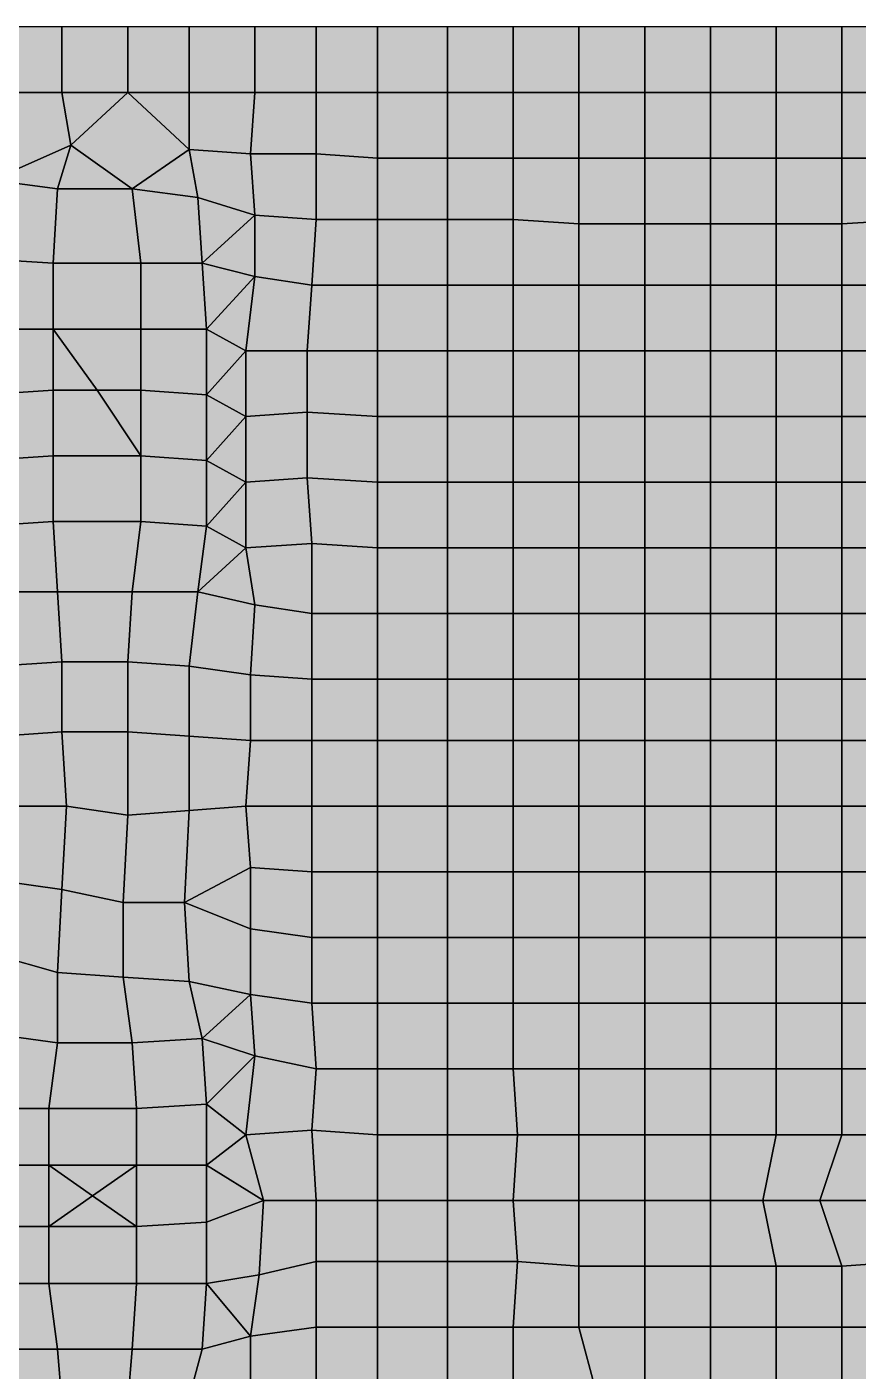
# Model space of a CAD drawing. Header units: metres. Extents: x -7480 to 79269, y -9100 to 45880.
# Drawn here: x -320 to 3474, y 38440 to 44580 of the extents above; entities that cross this region are included whole.
import ezdxf

# ---------------------------------------------------------------- set-up
doc = ezdxf.new("R2010")
doc.units = ezdxf.units.M
for name, color, linetype in [('COLOR_1', 1, 'Continuous'), ('COLOR_181', 181, 'Continuous'), ('COLOR_3', 3, 'Continuous')]:
    doc.layers.add(name, color=color, linetype=linetype)

msp = doc.modelspace()

# ---------------------------------------------------------------- hatches: boundary and pattern name
at = {"layer": 'COLOR_1'}
for points in [[(-520, 39640), (-220, 39640), (-180, 39940), (-480, 39980)], [(-220, 39640), (180, 39640), (160, 39940), (-180, 39940)], [(160, 39940), (180, 39640), (500, 39660), (480, 39960)], [(480, 39960), (500, 39660), (720, 39880)], [(-520, 39380), (-220, 39380), (-220, 39640), (-520, 39640)], [(500, 38840), (740, 38880), (760, 39220), (500, 39120)], [(740, 38880), (1000, 38940), (1000, 39220), (760, 39220)], [(1000, 38940), (1280, 38940), (1280, 39220), (1000, 39220)], [(180, 38840), (500, 38840), (500, 39120), (180, 39100)], [(700, 38600), (1000, 38640), (1000, 38940), (740, 38880)], [(1000, 38640), (1280, 38640), (1280, 38940), (1000, 38940)], [(500, 38840), (700, 38600), (740, 38880)], [(-520, 38840), (-500, 38540), (-180, 38540), (-220, 38840)], [(-220, 38840), (-180, 38540), (160, 38540), (180, 38840)], [(480, 38540), (700, 38600), (500, 38840)], [(700, 38320), (1000, 38340), (1000, 38640), (700, 38600)], [(1000, 38340), (1280, 38340), (1280, 38640), (1000, 38640)], [(420, 38320), (700, 38320), (700, 38600), (480, 38540)], [(-500, 38540), (-440, 38320), (-160, 38300), (-180, 38540)], [(-180, 38540), (-160, 38300), (140, 38300), (160, 38540)], [(140, 38300), (420, 38320), (480, 38540), (160, 38540)]]:
    msp.add_hatch(color=256, dxfattribs=at).paths.add_polyline_path(points)
at = {"layer": 'COLOR_181'}
for points in [[(-440, 44280), (-160, 44280), (-160, 44580), (-440, 44580)], [(-160, 44280), (140, 44280), (140, 44580), (-160, 44580)], [(140, 44280), (420, 44280), (420, 44580), (140, 44580)], [(420, 44280), (720, 44280), (720, 44580), (420, 44580)], [(720, 44280), (1000, 44280), (1000, 44580), (720, 44580)], [(1000, 44280), (1280, 44280), (1280, 44580), (1000, 44580)], [(1280, 44280), (1600, 44280), (1600, 44580), (1280, 44580)], [(1600, 44280), (1900, 44280), (1900, 44580), (1600, 44580)], [(1900, 44280), (2200, 44280), (2200, 44580), (1900, 44580)], [(2200, 44280), (2500, 44280), (2500, 44580), (2200, 44580)], [(2500, 44280), (2800, 44280), (2800, 44580), (2500, 44580)], [(2800, 44280), (3100, 44280), (3100, 44580), (2800, 44580)], [(3100, 44280), (3400, 44280), (3400, 44580), (3100, 44580)], [(3400, 44280), (3700, 44280), (3700, 44580), (3400, 44580)], [(-480, 43880), (-120, 44040), (-160, 44280), (-440, 44280)], [(-160, 44280), (-120, 44040), (140, 44280)], [(-120, 44040), (160, 43840), (420, 44020), (140, 44280)], [(140, 44280), (420, 44020), (420, 44280)], [(420, 44020), (700, 44000), (720, 44280), (420, 44280)], [(700, 44000), (1000, 44000), (1000, 44280), (720, 44280)], [(1000, 44000), (1280, 43980), (1280, 44280), (1000, 44280)], [(1280, 43980), (1600, 43980), (1600, 44280), (1280, 44280)], [(1600, 43980), (1900, 43980), (1900, 44280), (1600, 44280)], [(1900, 43980), (2200, 43980), (2200, 44280), (1900, 44280)], [(2200, 43980), (2500, 43980), (2500, 44280), (2200, 44280)], [(2500, 43980), (2800, 43980), (2800, 44280), (2500, 44280)], [(2800, 43980), (3100, 43980), (3100, 44280), (2800, 44280)], [(3100, 43980), (3400, 43980), (3400, 44280), (3100, 44280)], [(3400, 43980), (3700, 43980), (3700, 44280), (3400, 44280)], [(-480, 43880), (-180, 43840), (-120, 44040)], [(-180, 43840), (160, 43840), (-120, 44040)], [(160, 43840), (460, 43800), (420, 44020)], [(420, 44020), (460, 43800), (720, 43720), (700, 44000)], [(700, 44000), (720, 43720), (1000, 43700), (1000, 44000)], [(1000, 43700), (1280, 43700), (1280, 43980), (1000, 44000)], [(1280, 43700), (1600, 43700), (1600, 43980), (1280, 43980)], [(1600, 43700), (1900, 43700), (1900, 43980), (1600, 43980)], [(1900, 43700), (2200, 43680), (2200, 43980), (1900, 43980)], [(2200, 43680), (2500, 43680), (2500, 43980), (2200, 43980)], [(2500, 43680), (2800, 43680), (2800, 43980), (2500, 43980)], [(2800, 43680), (3100, 43680), (3100, 43980), (2800, 43980)], [(3100, 43680), (3400, 43680), (3400, 43980), (3100, 43980)], [(3400, 43680), (3720, 43700), (3700, 43980), (3400, 43980)], [(-520, 43520), (-200, 43500), (-180, 43840), (-480, 43880)], [(-200, 43500), (200, 43500), (160, 43840), (-180, 43840)], [(160, 43840), (200, 43500), (480, 43500), (460, 43800)], [(460, 43800), (480, 43500), (720, 43720)], [(480, 43500), (720, 43440), (720, 43720)], [(720, 43440), (980, 43400), (1000, 43700), (720, 43720)], [(980, 43400), (1280, 43400), (1280, 43700), (1000, 43700)], [(1280, 43400), (1600, 43400), (1600, 43700), (1280, 43700)], [(1600, 43400), (1900, 43400), (1900, 43700), (1600, 43700)], [(1900, 43400), (2200, 43400), (2200, 43680), (1900, 43700)], [(2200, 43400), (2500, 43400), (2500, 43680), (2200, 43680)], [(2500, 43400), (2800, 43400), (2800, 43680), (2500, 43680)], [(2800, 43400), (3100, 43400), (3100, 43680), (2800, 43680)], [(3100, 43400), (3400, 43400), (3400, 43680), (3100, 43680)], [(3400, 43400), (3700, 43400), (3720, 43700), (3400, 43680)], [(-520, 43200), (-200, 43200), (-200, 43500), (-520, 43520)], [(-200, 43200), (200, 43200), (200, 43500), (-200, 43500)], [(200, 43200), (500, 43200), (480, 43500), (200, 43500)], [(480, 43500), (500, 43200), (720, 43440)], [(500, 43200), (680, 43100), (720, 43440)], [(680, 43100), (960, 43100), (980, 43400), (720, 43440)], [(960, 43100), (1280, 43100), (1280, 43400), (980, 43400)], [(1280, 43100), (1600, 43100), (1600, 43400), (1280, 43400)], [(1600, 43100), (1900, 43100), (1900, 43400), (1600, 43400)], [(1900, 43100), (2200, 43100), (2200, 43400), (1900, 43400)], [(2200, 43100), (2500, 43100), (2500, 43400), (2200, 43400)], [(2500, 43100), (2800, 43100), (2800, 43400), (2500, 43400)], [(2800, 43100), (3100, 43100), (3100, 43400), (2800, 43400)], [(3100, 43100), (3400, 43100), (3400, 43400), (3100, 43400)], [(3400, 43100), (3700, 43100), (3700, 43400), (3400, 43400)], [(-520, 42900), (-200, 42920), (-200, 43200), (-520, 43200)], [(-200, 43200), (0, 42920), (200, 42920), (200, 43200)], [(-200, 42920), (0, 42920), (-200, 43200)], [(200, 42920), (500, 42900), (500, 43200), (200, 43200)], [(500, 42900), (680, 43100), (500, 43200)], [(500, 42900), (680, 42800), (680, 43100)], [(680, 42800), (960, 42820), (960, 43100), (680, 43100)], [(960, 42820), (1280, 42800), (1280, 43100), (960, 43100)], [(1280, 42800), (1600, 42800), (1600, 43100), (1280, 43100)], [(1600, 42800), (1900, 42800), (1900, 43100), (1600, 43100)], [(1900, 42800), (2200, 42800), (2200, 43100), (1900, 43100)], [(2200, 42800), (2500, 42800), (2500, 43100), (2200, 43100)], [(2500, 42800), (2800, 42800), (2800, 43100), (2500, 43100)], [(2800, 42800), (3100, 42800), (3100, 43100), (2800, 43100)], [(3100, 42800), (3400, 42800), (3400, 43100), (3100, 43100)], [(3400, 42800), (3700, 42800), (3700, 43100), (3400, 43100)], [(-520, 42600), (-200, 42620), (-200, 42920), (-520, 42900)], [(-200, 42620), (200, 42620), (0, 42920), (-200, 42920)], [(0, 42920), (200, 42620), (200, 42920)], [(200, 42620), (500, 42600), (500, 42900), (200, 42920)], [(500, 42600), (680, 42800), (500, 42900)], [(500, 42600), (680, 42500), (680, 42800)], [(680, 42500), (960, 42520), (960, 42820), (680, 42800)], [(960, 42520), (1280, 42500), (1280, 42800), (960, 42820)], [(1280, 42500), (1600, 42500), (1600, 42800), (1280, 42800)], [(1600, 42500), (1900, 42500), (1900, 42800), (1600, 42800)], [(1900, 42500), (2200, 42500), (2200, 42800), (1900, 42800)], [(2200, 42500), (2500, 42500), (2500, 42800), (2200, 42800)], [(2500, 42500), (2800, 42500), (2800, 42800), (2500, 42800)], [(2800, 42500), (3100, 42500), (3100, 42800), (2800, 42800)], [(3100, 42500), (3400, 42500), (3400, 42800), (3100, 42800)], [(3400, 42500), (3700, 42500), (3700, 42800), (3400, 42800)], [(-520, 42300), (-200, 42320), (-200, 42620), (-520, 42600)], [(-200, 42320), (200, 42320), (200, 42620), (-200, 42620)], [(200, 42320), (500, 42300), (500, 42600), (200, 42620)], [(500, 42300), (680, 42500), (500, 42600)], [(500, 42300), (680, 42200), (680, 42500)], [(680, 42200), (980, 42220), (960, 42520), (680, 42500)], [(960, 42520), (980, 42220), (1280, 42200), (1280, 42500)], [(1280, 42200), (1600, 42200), (1600, 42500), (1280, 42500)], [(1600, 42200), (1900, 42200), (1900, 42500), (1600, 42500)], [(1900, 42200), (2200, 42200), (2200, 42500), (1900, 42500)], [(2200, 42200), (2500, 42200), (2500, 42500), (2200, 42500)], [(2500, 42200), (2800, 42200), (2800, 42500), (2500, 42500)], [(2800, 42200), (3100, 42200), (3100, 42500), (2800, 42500)], [(3100, 42200), (3400, 42200), (3400, 42500), (3100, 42500)], [(3400, 42200), (3700, 42200), (3700, 42500), (3400, 42500)], [(-520, 42300), (-480, 42000), (-180, 42000), (-200, 42320)], [(-200, 42320), (-180, 42000), (160, 42000), (200, 42320)], [(160, 42000), (460, 42000), (500, 42300), (200, 42320)], [(460, 42000), (680, 42200), (500, 42300)], [(460, 42000), (720, 41940), (680, 42200)], [(680, 42200), (720, 41940), (980, 41900), (980, 42220)], [(980, 41900), (1280, 41900), (1280, 42200), (980, 42220)], [(1280, 41900), (1600, 41900), (1600, 42200), (1280, 42200)], [(1600, 41900), (1900, 41900), (1900, 42200), (1600, 42200)], [(1900, 41900), (2200, 41900), (2200, 42200), (1900, 42200)], [(2200, 41900), (2500, 41900), (2500, 42200), (2200, 42200)], [(2500, 41900), (2800, 41900), (2800, 42200), (2500, 42200)], [(2800, 41900), (3100, 41900), (3100, 42200), (2800, 42200)], [(3100, 41900), (3400, 41900), (3400, 42200), (3100, 42200)], [(3400, 41900), (3700, 41900), (3700, 42200), (3400, 42200)], [(-480, 42000), (-460, 41660), (-160, 41680), (-180, 42000)], [(-180, 42000), (-160, 41680), (140, 41680), (160, 42000)], [(140, 41680), (420, 41660), (460, 42000), (160, 42000)], [(420, 41660), (700, 41620), (720, 41940), (460, 42000)], [(700, 41620), (980, 41600), (980, 41900), (720, 41940)], [(980, 41600), (1280, 41600), (1280, 41900), (980, 41900)], [(1280, 41600), (1600, 41600), (1600, 41900), (1280, 41900)], [(1600, 41600), (1900, 41600), (1900, 41900), (1600, 41900)], [(1900, 41600), (2200, 41600), (2200, 41900), (1900, 41900)], [(2200, 41600), (2500, 41600), (2500, 41900), (2200, 41900)], [(2500, 41600), (2800, 41600), (2800, 41900), (2500, 41900)], [(2800, 41600), (3100, 41600), (3100, 41900), (2800, 41900)], [(3100, 41600), (3400, 41600), (3400, 41900), (3100, 41900)], [(3400, 41600), (3700, 41600), (3700, 41900), (3400, 41900)], [(-460, 41660), (-440, 41340), (-160, 41360), (-160, 41680)], [(-160, 41360), (140, 41360), (140, 41680), (-160, 41680)], [(140, 41360), (420, 41340), (420, 41660), (140, 41680)], [(420, 41340), (700, 41320), (700, 41620), (420, 41660)], [(700, 41320), (980, 41320), (980, 41600), (700, 41620)], [(980, 41320), (1280, 41320), (1280, 41600), (980, 41600)], [(1280, 41320), (1600, 41320), (1600, 41600), (1280, 41600)], [(1600, 41320), (1900, 41320), (1900, 41600), (1600, 41600)], [(1900, 41320), (2200, 41320), (2200, 41600), (1900, 41600)], [(2200, 41320), (2500, 41320), (2500, 41600), (2200, 41600)], [(2500, 41320), (2800, 41320), (2800, 41600), (2500, 41600)], [(2800, 41320), (3100, 41320), (3100, 41600), (2800, 41600)], [(3100, 41320), (3400, 41320), (3400, 41600), (3100, 41600)], [(3400, 41320), (3700, 41320), (3700, 41600), (3400, 41600)], [(-440, 41340), (-420, 41020), (-140, 41020), (-160, 41360)], [(-160, 41360), (-140, 41020), (140, 40980), (140, 41360)], [(140, 40980), (420, 41000), (420, 41340), (140, 41360)], [(420, 41000), (680, 41020), (700, 41320), (420, 41340)], [(680, 41020), (980, 41020), (980, 41320), (700, 41320)], [(980, 41020), (1280, 41020), (1280, 41320), (980, 41320)], [(1280, 41020), (1600, 41020), (1600, 41320), (1280, 41320)], [(1600, 41020), (1900, 41020), (1900, 41320), (1600, 41320)], [(1900, 41020), (2200, 41020), (2200, 41320), (1900, 41320)], [(2200, 41020), (2500, 41020), (2500, 41320), (2200, 41320)], [(2500, 41020), (2800, 41020), (2800, 41320), (2500, 41320)], [(2800, 41020), (3100, 41020), (3100, 41320), (2800, 41320)], [(3100, 41020), (3400, 41020), (3400, 41320), (3100, 41320)], [(3400, 41020), (3700, 41020), (3700, 41320), (3400, 41320)], [(-440, 40680), (-160, 40640), (-140, 41020), (-420, 41020)], [(-160, 40640), (120, 40580), (140, 40980), (-140, 41020)], [(400, 40580), (700, 40740), (680, 41020), (420, 41000)], [(680, 41020), (700, 40740), (980, 40720), (980, 41020)], [(980, 40720), (1280, 40720), (1280, 41020), (980, 41020)], [(1280, 40720), (1600, 40720), (1600, 41020), (1280, 41020)], [(1600, 40720), (1900, 40720), (1900, 41020), (1600, 41020)], [(1900, 40720), (2200, 40720), (2200, 41020), (1900, 41020)], [(2200, 40720), (2500, 40720), (2500, 41020), (2200, 41020)], [(2500, 40720), (2800, 40720), (2800, 41020), (2500, 41020)], [(2800, 40720), (3100, 40720), (3100, 41020), (2800, 41020)], [(3100, 40720), (3400, 40720), (3400, 41020), (3100, 41020)], [(3400, 40720), (3700, 40720), (3700, 41020), (3400, 41020)], [(120, 40580), (400, 40580), (420, 41000), (140, 40980)], [(400, 40580), (700, 40460), (700, 40740)], [(700, 40460), (980, 40420), (980, 40720), (700, 40740)], [(980, 40420), (1280, 40420), (1280, 40720), (980, 40720)], [(1280, 40420), (1600, 40420), (1600, 40720), (1280, 40720)], [(1600, 40420), (1900, 40420), (1900, 40720), (1600, 40720)], [(1900, 40420), (2200, 40420), (2200, 40720), (1900, 40720)], [(2200, 40420), (2500, 40420), (2500, 40720), (2200, 40720)], [(2500, 40420), (2800, 40420), (2800, 40720), (2500, 40720)], [(2800, 40420), (3100, 40420), (3100, 40720), (2800, 40720)], [(3100, 40420), (3400, 40420), (3400, 40720), (3100, 40720)], [(3400, 40420), (3700, 40420), (3700, 40720), (3400, 40720)], [(-460, 40340), (-180, 40260), (-160, 40640), (-440, 40680)], [(-180, 40260), (120, 40240), (120, 40580), (-160, 40640)], [(120, 40240), (420, 40220), (400, 40580), (120, 40580)], [(400, 40580), (420, 40220), (700, 40160), (700, 40460)], [(700, 40160), (980, 40120), (980, 40420), (700, 40460)], [(980, 40120), (1280, 40120), (1280, 40420), (980, 40420)], [(1280, 40120), (1600, 40120), (1600, 40420), (1280, 40420)], [(1600, 40120), (1900, 40120), (1900, 40420), (1600, 40420)], [(1900, 40120), (2200, 40120), (2200, 40420), (1900, 40420)], [(2200, 40120), (2500, 40120), (2500, 40420), (2200, 40420)], [(2500, 40120), (2800, 40120), (2800, 40420), (2500, 40420)], [(2800, 40120), (3100, 40120), (3100, 40420), (2800, 40420)], [(3100, 40120), (3400, 40120), (3400, 40420), (3100, 40420)], [(3400, 40120), (3700, 40120), (3700, 40420), (3400, 40420)], [(-480, 39980), (-180, 39940), (-180, 40260), (-460, 40340)], [(-180, 39940), (160, 39940), (120, 40240), (-180, 40260)], [(120, 40240), (160, 39940), (480, 39960), (420, 40220)], [(420, 40220), (480, 39960), (700, 40160)], [(480, 39960), (720, 39880), (700, 40160)], [(700, 40160), (720, 39880), (1000, 39820), (980, 40120)], [(980, 40120), (1000, 39820), (1280, 39820), (1280, 40120)], [(1280, 39820), (1600, 39820), (1600, 40120), (1280, 40120)], [(1600, 39820), (1900, 39820), (1900, 40120), (1600, 40120)], [(1900, 39820), (2200, 39820), (2200, 40120), (1900, 40120)], [(2200, 39820), (2500, 39820), (2500, 40120), (2200, 40120)], [(2500, 39820), (2800, 39820), (2800, 40120), (2500, 40120)], [(2800, 39820), (3100, 39820), (3100, 40120), (2800, 40120)], [(3100, 39820), (3400, 39820), (3400, 40120), (3100, 40120)], [(3400, 39820), (3700, 39820), (3700, 40120), (3400, 40120)], [(500, 39660), (680, 39520), (720, 39880)], [(680, 39520), (980, 39540), (1000, 39820), (720, 39880)], [(980, 39540), (1280, 39520), (1280, 39820), (1000, 39820)], [(1280, 39520), (1600, 39520), (1600, 39820), (1280, 39820)], [(1600, 39520), (1920, 39520), (1900, 39820), (1600, 39820)], [(1900, 39820), (1920, 39520), (2200, 39520), (2200, 39820)], [(2200, 39520), (2500, 39520), (2500, 39820), (2200, 39820)], [(2500, 39520), (2800, 39520), (2800, 39820), (2500, 39820)], [(2800, 39520), (3100, 39520), (3100, 39820), (2800, 39820)], [(3100, 39520), (3400, 39520), (3400, 39820), (3100, 39820)], [(3400, 39520), (3700, 39520), (3700, 39820), (3400, 39820)], [(-220, 39380), (180, 39380), (180, 39640), (-220, 39640)], [(180, 39380), (500, 39380), (500, 39660), (180, 39640)], [(500, 39380), (680, 39520), (500, 39660)], [(500, 39380), (760, 39220), (680, 39520)], [(680, 39520), (760, 39220), (1000, 39220), (980, 39540)], [(980, 39540), (1000, 39220), (1280, 39220), (1280, 39520)], [(1280, 39220), (1600, 39220), (1600, 39520), (1280, 39520)], [(1600, 39220), (1900, 39220), (1920, 39520), (1600, 39520)], [(1900, 39220), (2200, 39220), (2200, 39520), (1920, 39520)], [(2200, 39220), (2500, 39220), (2500, 39520), (2200, 39520)], [(2500, 39220), (2800, 39220), (2800, 39520), (2500, 39520)], [(2800, 39220), (3040, 39220), (3100, 39520), (2800, 39520)], [(3040, 39220), (3300, 39220), (3400, 39520), (3100, 39520)], [(3300, 39220), (3700, 39220), (3700, 39520), (3400, 39520)], [(-520, 39100), (-220, 39100), (-220, 39380), (-520, 39380)], [(-220, 39100), (-20, 39240), (-220, 39380)], [(-220, 39380), (-20, 39240), (180, 39380)], [(-20, 39240), (180, 39100), (180, 39380)], [(180, 39100), (500, 39120), (500, 39380), (180, 39380)], [(500, 39120), (760, 39220), (500, 39380)], [(-220, 39100), (180, 39100), (-20, 39240)], [(1280, 38940), (1600, 38940), (1600, 39220), (1280, 39220)], [(1600, 38940), (1920, 38940), (1900, 39220), (1600, 39220)], [(1900, 39220), (1920, 38940), (2200, 38920), (2200, 39220)], [(2200, 38920), (2500, 38920), (2500, 39220), (2200, 39220)], [(2500, 38920), (2800, 38920), (2800, 39220), (2500, 39220)], [(2800, 38920), (3100, 38920), (3040, 39220), (2800, 39220)], [(3040, 39220), (3100, 38920), (3400, 38920), (3300, 39220)], [(3300, 39220), (3400, 38920), (3700, 38940), (3700, 39220)], [(-520, 38840), (-220, 38840), (-220, 39100), (-520, 39100)], [(-220, 38840), (180, 38840), (180, 39100), (-220, 39100)], [(1280, 38640), (1600, 38640), (1600, 38940), (1280, 38940)], [(1600, 38640), (1900, 38640), (1920, 38940), (1600, 38940)], [(1900, 38640), (2200, 38640), (2200, 38920), (1920, 38940)], [(3400, 38640), (3700, 38640), (3700, 38940), (3400, 38920)], [(2200, 38640), (2500, 38640), (2500, 38920), (2200, 38920)], [(2500, 38640), (2800, 38640), (2800, 38920), (2500, 38920)], [(2800, 38640), (3100, 38640), (3100, 38920), (2800, 38920)], [(3100, 38640), (3400, 38640), (3400, 38920), (3100, 38920)], [(1280, 38340), (1600, 38340), (1600, 38640), (1280, 38640)], [(1600, 38340), (1900, 38340), (1900, 38640), (1600, 38640)], [(1900, 38340), (2280, 38340), (2200, 38640), (1900, 38640)], [(2200, 38640), (2280, 38340), (2500, 38340), (2500, 38640)], [(2500, 38340), (2800, 38340), (2800, 38640), (2500, 38640)], [(2800, 38340), (3100, 38340), (3100, 38640), (2800, 38640)], [(3100, 38340), (3400, 38340), (3400, 38640), (3100, 38640)], [(3400, 38340), (3700, 38340), (3700, 38640), (3400, 38640)]]:
    msp.add_hatch(color=256, dxfattribs=at).paths.add_polyline_path(points)
at = {"layer": 'COLOR_3'}
msp.add_hatch(color=256, dxfattribs=at).paths.add_polyline_path([(160, 38540), (480, 38540), (500, 38840), (180, 38840)])

# ---------------------------------------------------------------- linework, layer by layer
at = {"layer": 'COLOR_1'}
for points in [[(-520, 39640), (-220, 39640), (-180, 39940), (-480, 39980)], [(-220, 39640), (180, 39640), (160, 39940), (-180, 39940)], [(160, 39940), (180, 39640), (500, 39660), (480, 39960)], [(480, 39960), (500, 39660), (720, 39880)], [(-520, 39380), (-220, 39380), (-220, 39640), (-520, 39640)], [(500, 38840), (740, 38880), (760, 39220), (500, 39120)], [(740, 38880), (1000, 38940), (1000, 39220), (760, 39220)], [(1000, 38940), (1280, 38940), (1280, 39220), (1000, 39220)], [(180, 38840), (500, 38840), (500, 39120), (180, 39100)], [(700, 38600), (1000, 38640), (1000, 38940), (740, 38880)], [(1000, 38640), (1280, 38640), (1280, 38940), (1000, 38940)], [(500, 38840), (700, 38600), (740, 38880)], [(-520, 38840), (-500, 38540), (-180, 38540), (-220, 38840)], [(-220, 38840), (-180, 38540), (160, 38540), (180, 38840)], [(480, 38540), (700, 38600), (500, 38840)], [(700, 38320), (1000, 38340), (1000, 38640), (700, 38600)], [(1000, 38340), (1280, 38340), (1280, 38640), (1000, 38640)], [(420, 38320), (700, 38320), (700, 38600), (480, 38540)], [(-500, 38540), (-440, 38320), (-160, 38300), (-180, 38540)], [(-180, 38540), (-160, 38300), (140, 38300), (160, 38540)], [(140, 38300), (420, 38320), (480, 38540), (160, 38540)]]:
    msp.add_lwpolyline(points, close=True, dxfattribs=at)
at = {"layer": 'COLOR_181'}
for points in [[(-440, 44280), (-160, 44280), (-160, 44580), (-440, 44580)], [(-160, 44280), (140, 44280), (140, 44580), (-160, 44580)], [(140, 44280), (420, 44280), (420, 44580), (140, 44580)], [(420, 44280), (720, 44280), (720, 44580), (420, 44580)], [(720, 44280), (1000, 44280), (1000, 44580), (720, 44580)], [(1000, 44280), (1280, 44280), (1280, 44580), (1000, 44580)], [(1280, 44280), (1600, 44280), (1600, 44580), (1280, 44580)], [(1600, 44280), (1900, 44280), (1900, 44580), (1600, 44580)], [(1900, 44280), (2200, 44280), (2200, 44580), (1900, 44580)], [(2200, 44280), (2500, 44280), (2500, 44580), (2200, 44580)], [(2500, 44280), (2800, 44280), (2800, 44580), (2500, 44580)], [(2800, 44280), (3100, 44280), (3100, 44580), (2800, 44580)], [(3100, 44280), (3400, 44280), (3400, 44580), (3100, 44580)], [(3400, 44280), (3700, 44280), (3700, 44580), (3400, 44580)], [(-480, 43880), (-120, 44040), (-160, 44280), (-440, 44280)], [(-160, 44280), (-120, 44040), (140, 44280)], [(-120, 44040), (160, 43840), (420, 44020), (140, 44280)], [(140, 44280), (420, 44020), (420, 44280)], [(420, 44020), (700, 44000), (720, 44280), (420, 44280)], [(700, 44000), (1000, 44000), (1000, 44280), (720, 44280)], [(1000, 44000), (1280, 43980), (1280, 44280), (1000, 44280)], [(1280, 43980), (1600, 43980), (1600, 44280), (1280, 44280)], [(1600, 43980), (1900, 43980), (1900, 44280), (1600, 44280)], [(1900, 43980), (2200, 43980), (2200, 44280), (1900, 44280)], [(2200, 43980), (2500, 43980), (2500, 44280), (2200, 44280)], [(2500, 43980), (2800, 43980), (2800, 44280), (2500, 44280)], [(2800, 43980), (3100, 43980), (3100, 44280), (2800, 44280)], [(3100, 43980), (3400, 43980), (3400, 44280), (3100, 44280)], [(3400, 43980), (3700, 43980), (3700, 44280), (3400, 44280)], [(-480, 43880), (-180, 43840), (-120, 44040)], [(-180, 43840), (160, 43840), (-120, 44040)], [(160, 43840), (460, 43800), (420, 44020)], [(420, 44020), (460, 43800), (720, 43720), (700, 44000)], [(700, 44000), (720, 43720), (1000, 43700), (1000, 44000)], [(1000, 43700), (1280, 43700), (1280, 43980), (1000, 44000)], [(1280, 43700), (1600, 43700), (1600, 43980), (1280, 43980)], [(1600, 43700), (1900, 43700), (1900, 43980), (1600, 43980)], [(1900, 43700), (2200, 43680), (2200, 43980), (1900, 43980)], [(2200, 43680), (2500, 43680), (2500, 43980), (2200, 43980)], [(2500, 43680), (2800, 43680), (2800, 43980), (2500, 43980)], [(2800, 43680), (3100, 43680), (3100, 43980), (2800, 43980)], [(3100, 43680), (3400, 43680), (3400, 43980), (3100, 43980)], [(3400, 43680), (3720, 43700), (3700, 43980), (3400, 43980)], [(-520, 43520), (-200, 43500), (-180, 43840), (-480, 43880)], [(-200, 43500), (200, 43500), (160, 43840), (-180, 43840)], [(160, 43840), (200, 43500), (480, 43500), (460, 43800)], [(460, 43800), (480, 43500), (720, 43720)], [(480, 43500), (720, 43440), (720, 43720)], [(720, 43440), (980, 43400), (1000, 43700), (720, 43720)], [(980, 43400), (1280, 43400), (1280, 43700), (1000, 43700)], [(1280, 43400), (1600, 43400), (1600, 43700), (1280, 43700)], [(1600, 43400), (1900, 43400), (1900, 43700), (1600, 43700)], [(1900, 43400), (2200, 43400), (2200, 43680), (1900, 43700)], [(2200, 43400), (2500, 43400), (2500, 43680), (2200, 43680)], [(2500, 43400), (2800, 43400), (2800, 43680), (2500, 43680)], [(2800, 43400), (3100, 43400), (3100, 43680), (2800, 43680)], [(3100, 43400), (3400, 43400), (3400, 43680), (3100, 43680)], [(3400, 43400), (3700, 43400), (3720, 43700), (3400, 43680)], [(-520, 43200), (-200, 43200), (-200, 43500), (-520, 43520)], [(-200, 43200), (200, 43200), (200, 43500), (-200, 43500)], [(200, 43200), (500, 43200), (480, 43500), (200, 43500)], [(480, 43500), (500, 43200), (720, 43440)], [(500, 43200), (680, 43100), (720, 43440)], [(680, 43100), (960, 43100), (980, 43400), (720, 43440)], [(960, 43100), (1280, 43100), (1280, 43400), (980, 43400)], [(1280, 43100), (1600, 43100), (1600, 43400), (1280, 43400)], [(1600, 43100), (1900, 43100), (1900, 43400), (1600, 43400)], [(1900, 43100), (2200, 43100), (2200, 43400), (1900, 43400)], [(2200, 43100), (2500, 43100), (2500, 43400), (2200, 43400)], [(2500, 43100), (2800, 43100), (2800, 43400), (2500, 43400)], [(2800, 43100), (3100, 43100), (3100, 43400), (2800, 43400)], [(3100, 43100), (3400, 43100), (3400, 43400), (3100, 43400)], [(3400, 43100), (3700, 43100), (3700, 43400), (3400, 43400)], [(-520, 42900), (-200, 42920), (-200, 43200), (-520, 43200)], [(-200, 43200), (0, 42920), (200, 42920), (200, 43200)], [(-200, 42920), (0, 42920), (-200, 43200)], [(200, 42920), (500, 42900), (500, 43200), (200, 43200)], [(500, 42900), (680, 43100), (500, 43200)], [(500, 42900), (680, 42800), (680, 43100)], [(680, 42800), (960, 42820), (960, 43100), (680, 43100)], [(960, 42820), (1280, 42800), (1280, 43100), (960, 43100)], [(1280, 42800), (1600, 42800), (1600, 43100), (1280, 43100)], [(1600, 42800), (1900, 42800), (1900, 43100), (1600, 43100)], [(1900, 42800), (2200, 42800), (2200, 43100), (1900, 43100)], [(2200, 42800), (2500, 42800), (2500, 43100), (2200, 43100)], [(2500, 42800), (2800, 42800), (2800, 43100), (2500, 43100)], [(2800, 42800), (3100, 42800), (3100, 43100), (2800, 43100)], [(3100, 42800), (3400, 42800), (3400, 43100), (3100, 43100)], [(3400, 42800), (3700, 42800), (3700, 43100), (3400, 43100)], [(-520, 42600), (-200, 42620), (-200, 42920), (-520, 42900)], [(-200, 42620), (200, 42620), (0, 42920), (-200, 42920)], [(0, 42920), (200, 42620), (200, 42920)], [(200, 42620), (500, 42600), (500, 42900), (200, 42920)], [(500, 42600), (680, 42800), (500, 42900)], [(500, 42600), (680, 42500), (680, 42800)], [(680, 42500), (960, 42520), (960, 42820), (680, 42800)], [(960, 42520), (1280, 42500), (1280, 42800), (960, 42820)], [(1280, 42500), (1600, 42500), (1600, 42800), (1280, 42800)], [(1600, 42500), (1900, 42500), (1900, 42800), (1600, 42800)], [(1900, 42500), (2200, 42500), (2200, 42800), (1900, 42800)], [(2200, 42500), (2500, 42500), (2500, 42800), (2200, 42800)], [(2500, 42500), (2800, 42500), (2800, 42800), (2500, 42800)], [(2800, 42500), (3100, 42500), (3100, 42800), (2800, 42800)], [(3100, 42500), (3400, 42500), (3400, 42800), (3100, 42800)], [(3400, 42500), (3700, 42500), (3700, 42800), (3400, 42800)], [(-520, 42300), (-200, 42320), (-200, 42620), (-520, 42600)], [(-200, 42320), (200, 42320), (200, 42620), (-200, 42620)], [(200, 42320), (500, 42300), (500, 42600), (200, 42620)], [(500, 42300), (680, 42500), (500, 42600)], [(500, 42300), (680, 42200), (680, 42500)], [(680, 42200), (980, 42220), (960, 42520), (680, 42500)], [(960, 42520), (980, 42220), (1280, 42200), (1280, 42500)], [(1280, 42200), (1600, 42200), (1600, 42500), (1280, 42500)], [(1600, 42200), (1900, 42200), (1900, 42500), (1600, 42500)], [(1900, 42200), (2200, 42200), (2200, 42500), (1900, 42500)], [(2200, 42200), (2500, 42200), (2500, 42500), (2200, 42500)], [(2500, 42200), (2800, 42200), (2800, 42500), (2500, 42500)], [(2800, 42200), (3100, 42200), (3100, 42500), (2800, 42500)], [(3100, 42200), (3400, 42200), (3400, 42500), (3100, 42500)], [(3400, 42200), (3700, 42200), (3700, 42500), (3400, 42500)], [(-520, 42300), (-480, 42000), (-180, 42000), (-200, 42320)], [(-200, 42320), (-180, 42000), (160, 42000), (200, 42320)], [(160, 42000), (460, 42000), (500, 42300), (200, 42320)], [(460, 42000), (680, 42200), (500, 42300)], [(460, 42000), (720, 41940), (680, 42200)], [(680, 42200), (720, 41940), (980, 41900), (980, 42220)], [(980, 41900), (1280, 41900), (1280, 42200), (980, 42220)], [(1280, 41900), (1600, 41900), (1600, 42200), (1280, 42200)], [(1600, 41900), (1900, 41900), (1900, 42200), (1600, 42200)], [(1900, 41900), (2200, 41900), (2200, 42200), (1900, 42200)], [(2200, 41900), (2500, 41900), (2500, 42200), (2200, 42200)], [(2500, 41900), (2800, 41900), (2800, 42200), (2500, 42200)], [(2800, 41900), (3100, 41900), (3100, 42200), (2800, 42200)], [(3100, 41900), (3400, 41900), (3400, 42200), (3100, 42200)], [(3400, 41900), (3700, 41900), (3700, 42200), (3400, 42200)], [(-480, 42000), (-460, 41660), (-160, 41680), (-180, 42000)], [(-180, 42000), (-160, 41680), (140, 41680), (160, 42000)], [(140, 41680), (420, 41660), (460, 42000), (160, 42000)], [(420, 41660), (700, 41620), (720, 41940), (460, 42000)], [(700, 41620), (980, 41600), (980, 41900), (720, 41940)], [(980, 41600), (1280, 41600), (1280, 41900), (980, 41900)], [(1280, 41600), (1600, 41600), (1600, 41900), (1280, 41900)], [(1600, 41600), (1900, 41600), (1900, 41900), (1600, 41900)], [(1900, 41600), (2200, 41600), (2200, 41900), (1900, 41900)], [(2200, 41600), (2500, 41600), (2500, 41900), (2200, 41900)], [(2500, 41600), (2800, 41600), (2800, 41900), (2500, 41900)], [(2800, 41600), (3100, 41600), (3100, 41900), (2800, 41900)], [(3100, 41600), (3400, 41600), (3400, 41900), (3100, 41900)], [(3400, 41600), (3700, 41600), (3700, 41900), (3400, 41900)], [(-460, 41660), (-440, 41340), (-160, 41360), (-160, 41680)], [(-160, 41360), (140, 41360), (140, 41680), (-160, 41680)], [(140, 41360), (420, 41340), (420, 41660), (140, 41680)], [(420, 41340), (700, 41320), (700, 41620), (420, 41660)], [(700, 41320), (980, 41320), (980, 41600), (700, 41620)], [(980, 41320), (1280, 41320), (1280, 41600), (980, 41600)], [(1280, 41320), (1600, 41320), (1600, 41600), (1280, 41600)], [(1600, 41320), (1900, 41320), (1900, 41600), (1600, 41600)], [(1900, 41320), (2200, 41320), (2200, 41600), (1900, 41600)], [(2200, 41320), (2500, 41320), (2500, 41600), (2200, 41600)], [(2500, 41320), (2800, 41320), (2800, 41600), (2500, 41600)], [(2800, 41320), (3100, 41320), (3100, 41600), (2800, 41600)], [(3100, 41320), (3400, 41320), (3400, 41600), (3100, 41600)], [(3400, 41320), (3700, 41320), (3700, 41600), (3400, 41600)], [(-440, 41340), (-420, 41020), (-140, 41020), (-160, 41360)], [(-160, 41360), (-140, 41020), (140, 40980), (140, 41360)], [(140, 40980), (420, 41000), (420, 41340), (140, 41360)], [(420, 41000), (680, 41020), (700, 41320), (420, 41340)], [(680, 41020), (980, 41020), (980, 41320), (700, 41320)], [(980, 41020), (1280, 41020), (1280, 41320), (980, 41320)], [(1280, 41020), (1600, 41020), (1600, 41320), (1280, 41320)], [(1600, 41020), (1900, 41020), (1900, 41320), (1600, 41320)], [(1900, 41020), (2200, 41020), (2200, 41320), (1900, 41320)], [(2200, 41020), (2500, 41020), (2500, 41320), (2200, 41320)], [(2500, 41020), (2800, 41020), (2800, 41320), (2500, 41320)], [(2800, 41020), (3100, 41020), (3100, 41320), (2800, 41320)], [(3100, 41020), (3400, 41020), (3400, 41320), (3100, 41320)], [(3400, 41020), (3700, 41020), (3700, 41320), (3400, 41320)], [(-440, 40680), (-160, 40640), (-140, 41020), (-420, 41020)], [(-160, 40640), (120, 40580), (140, 40980), (-140, 41020)], [(400, 40580), (700, 40740), (680, 41020), (420, 41000)], [(680, 41020), (700, 40740), (980, 40720), (980, 41020)], [(980, 40720), (1280, 40720), (1280, 41020), (980, 41020)], [(1280, 40720), (1600, 40720), (1600, 41020), (1280, 41020)], [(1600, 40720), (1900, 40720), (1900, 41020), (1600, 41020)], [(1900, 40720), (2200, 40720), (2200, 41020), (1900, 41020)], [(2200, 40720), (2500, 40720), (2500, 41020), (2200, 41020)], [(2500, 40720), (2800, 40720), (2800, 41020), (2500, 41020)], [(2800, 40720), (3100, 40720), (3100, 41020), (2800, 41020)], [(3100, 40720), (3400, 40720), (3400, 41020), (3100, 41020)], [(3400, 40720), (3700, 40720), (3700, 41020), (3400, 41020)], [(120, 40580), (400, 40580), (420, 41000), (140, 40980)], [(400, 40580), (700, 40460), (700, 40740)], [(700, 40460), (980, 40420), (980, 40720), (700, 40740)], [(980, 40420), (1280, 40420), (1280, 40720), (980, 40720)], [(1280, 40420), (1600, 40420), (1600, 40720), (1280, 40720)], [(1600, 40420), (1900, 40420), (1900, 40720), (1600, 40720)], [(1900, 40420), (2200, 40420), (2200, 40720), (1900, 40720)], [(2200, 40420), (2500, 40420), (2500, 40720), (2200, 40720)], [(2500, 40420), (2800, 40420), (2800, 40720), (2500, 40720)], [(2800, 40420), (3100, 40420), (3100, 40720), (2800, 40720)], [(3100, 40420), (3400, 40420), (3400, 40720), (3100, 40720)], [(3400, 40420), (3700, 40420), (3700, 40720), (3400, 40720)], [(-460, 40340), (-180, 40260), (-160, 40640), (-440, 40680)], [(-180, 40260), (120, 40240), (120, 40580), (-160, 40640)], [(120, 40240), (420, 40220), (400, 40580), (120, 40580)], [(400, 40580), (420, 40220), (700, 40160), (700, 40460)], [(700, 40160), (980, 40120), (980, 40420), (700, 40460)], [(980, 40120), (1280, 40120), (1280, 40420), (980, 40420)], [(1280, 40120), (1600, 40120), (1600, 40420), (1280, 40420)], [(1600, 40120), (1900, 40120), (1900, 40420), (1600, 40420)], [(1900, 40120), (2200, 40120), (2200, 40420), (1900, 40420)], [(2200, 40120), (2500, 40120), (2500, 40420), (2200, 40420)], [(2500, 40120), (2800, 40120), (2800, 40420), (2500, 40420)], [(2800, 40120), (3100, 40120), (3100, 40420), (2800, 40420)], [(3100, 40120), (3400, 40120), (3400, 40420), (3100, 40420)], [(3400, 40120), (3700, 40120), (3700, 40420), (3400, 40420)], [(-480, 39980), (-180, 39940), (-180, 40260), (-460, 40340)], [(-180, 39940), (160, 39940), (120, 40240), (-180, 40260)], [(120, 40240), (160, 39940), (480, 39960), (420, 40220)], [(420, 40220), (480, 39960), (700, 40160)], [(480, 39960), (720, 39880), (700, 40160)], [(700, 40160), (720, 39880), (1000, 39820), (980, 40120)], [(980, 40120), (1000, 39820), (1280, 39820), (1280, 40120)], [(1280, 39820), (1600, 39820), (1600, 40120), (1280, 40120)], [(1600, 39820), (1900, 39820), (1900, 40120), (1600, 40120)], [(1900, 39820), (2200, 39820), (2200, 40120), (1900, 40120)], [(2200, 39820), (2500, 39820), (2500, 40120), (2200, 40120)], [(2500, 39820), (2800, 39820), (2800, 40120), (2500, 40120)], [(2800, 39820), (3100, 39820), (3100, 40120), (2800, 40120)], [(3100, 39820), (3400, 39820), (3400, 40120), (3100, 40120)], [(3400, 39820), (3700, 39820), (3700, 40120), (3400, 40120)], [(500, 39660), (680, 39520), (720, 39880)], [(680, 39520), (980, 39540), (1000, 39820), (720, 39880)], [(980, 39540), (1280, 39520), (1280, 39820), (1000, 39820)], [(1280, 39520), (1600, 39520), (1600, 39820), (1280, 39820)], [(1600, 39520), (1920, 39520), (1900, 39820), (1600, 39820)], [(1900, 39820), (1920, 39520), (2200, 39520), (2200, 39820)], [(2200, 39520), (2500, 39520), (2500, 39820), (2200, 39820)], [(2500, 39520), (2800, 39520), (2800, 39820), (2500, 39820)], [(2800, 39520), (3100, 39520), (3100, 39820), (2800, 39820)], [(3100, 39520), (3400, 39520), (3400, 39820), (3100, 39820)], [(3400, 39520), (3700, 39520), (3700, 39820), (3400, 39820)], [(-220, 39380), (180, 39380), (180, 39640), (-220, 39640)], [(180, 39380), (500, 39380), (500, 39660), (180, 39640)], [(500, 39380), (680, 39520), (500, 39660)], [(500, 39380), (760, 39220), (680, 39520)], [(680, 39520), (760, 39220), (1000, 39220), (980, 39540)], [(980, 39540), (1000, 39220), (1280, 39220), (1280, 39520)], [(1280, 39220), (1600, 39220), (1600, 39520), (1280, 39520)], [(1600, 39220), (1900, 39220), (1920, 39520), (1600, 39520)], [(1900, 39220), (2200, 39220), (2200, 39520), (1920, 39520)], [(2200, 39220), (2500, 39220), (2500, 39520), (2200, 39520)], [(2500, 39220), (2800, 39220), (2800, 39520), (2500, 39520)], [(2800, 39220), (3040, 39220), (3100, 39520), (2800, 39520)], [(3040, 39220), (3300, 39220), (3400, 39520), (3100, 39520)], [(3300, 39220), (3700, 39220), (3700, 39520), (3400, 39520)], [(-520, 39100), (-220, 39100), (-220, 39380), (-520, 39380)], [(-220, 39100), (-20, 39240), (-220, 39380)], [(-220, 39380), (-20, 39240), (180, 39380)], [(-20, 39240), (180, 39100), (180, 39380)], [(180, 39100), (500, 39120), (500, 39380), (180, 39380)], [(500, 39120), (760, 39220), (500, 39380)], [(-220, 39100), (180, 39100), (-20, 39240)], [(1280, 38940), (1600, 38940), (1600, 39220), (1280, 39220)], [(1600, 38940), (1920, 38940), (1900, 39220), (1600, 39220)], [(1900, 39220), (1920, 38940), (2200, 38920), (2200, 39220)], [(2200, 38920), (2500, 38920), (2500, 39220), (2200, 39220)], [(2500, 38920), (2800, 38920), (2800, 39220), (2500, 39220)], [(2800, 38920), (3100, 38920), (3040, 39220), (2800, 39220)], [(3040, 39220), (3100, 38920), (3400, 38920), (3300, 39220)], [(3300, 39220), (3400, 38920), (3700, 38940), (3700, 39220)], [(-520, 38840), (-220, 38840), (-220, 39100), (-520, 39100)], [(-220, 38840), (180, 38840), (180, 39100), (-220, 39100)], [(1280, 38640), (1600, 38640), (1600, 38940), (1280, 38940)], [(1600, 38640), (1900, 38640), (1920, 38940), (1600, 38940)], [(1900, 38640), (2200, 38640), (2200, 38920), (1920, 38940)], [(3400, 38640), (3700, 38640), (3700, 38940), (3400, 38920)], [(2200, 38640), (2500, 38640), (2500, 38920), (2200, 38920)], [(2500, 38640), (2800, 38640), (2800, 38920), (2500, 38920)], [(2800, 38640), (3100, 38640), (3100, 38920), (2800, 38920)], [(3100, 38640), (3400, 38640), (3400, 38920), (3100, 38920)], [(1280, 38340), (1600, 38340), (1600, 38640), (1280, 38640)], [(1600, 38340), (1900, 38340), (1900, 38640), (1600, 38640)], [(1900, 38340), (2280, 38340), (2200, 38640), (1900, 38640)], [(2200, 38640), (2280, 38340), (2500, 38340), (2500, 38640)], [(2500, 38340), (2800, 38340), (2800, 38640), (2500, 38640)], [(2800, 38340), (3100, 38340), (3100, 38640), (2800, 38640)], [(3100, 38340), (3400, 38340), (3400, 38640), (3100, 38640)], [(3400, 38340), (3700, 38340), (3700, 38640), (3400, 38640)]]:
    msp.add_lwpolyline(points, close=True, dxfattribs=at)
at = {"layer": 'COLOR_3'}
msp.add_lwpolyline([(160, 38540), (480, 38540), (500, 38840), (180, 38840)], close=True, dxfattribs=at)

doc.saveas('drawing.dxf')
